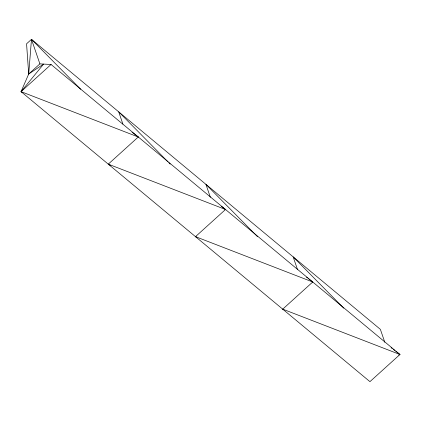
<?xml version="1.0" encoding="UTF-8"?>
<svg xmlns="http://www.w3.org/2000/svg" width="421" height="421" viewBox="0 0 421 421"><rect width="100%" height="100%" fill="white"/><g stroke="black" fill="none" stroke-linecap="round" stroke-linejoin="round"><path stroke-width="0.63" d="M80.679 89.263L31.486 39.348L26.57 43.795L28.702 74.007L39.895 63.881L51.062 64.487L399.95 354.498L369.938 381.652L21.05 91.646L28.702 74.007L31.486 39.348L380.373 329.354L384.789 342.236M51.062 64.487L21.05 91.646L22.755 92.631M110.544 165.464L108.271 164.148L138.283 136.993L132.041 132.183M196.628 237.307L195.491 236.649L225.509 209.495L221.346 206.29M283.854 309.809L282.717 309.151L312.729 281.996L308.567 278.791M28.702 74.007L43.616 64.087L21.05 91.646L138.283 136.993M398.74 355.014L399.95 354.498L395.787 351.293M108.271 164.148L225.509 209.495M195.491 236.649L312.729 281.996M282.717 309.151L399.95 354.498M306.488 277.186L307.525 277.986M391.109 347.688L392.146 348.488M393.188 349.288L394.751 350.493M343.725 308.167L293.153 256.852L297.568 269.735M257.42 236.602L205.927 184.351L210.342 197.233M167.9 161.764L118.706 111.849L122.911 124.116M168.821 162.701L170.2 164.101M31.486 39.348L39.895 63.881"/></g></svg>
